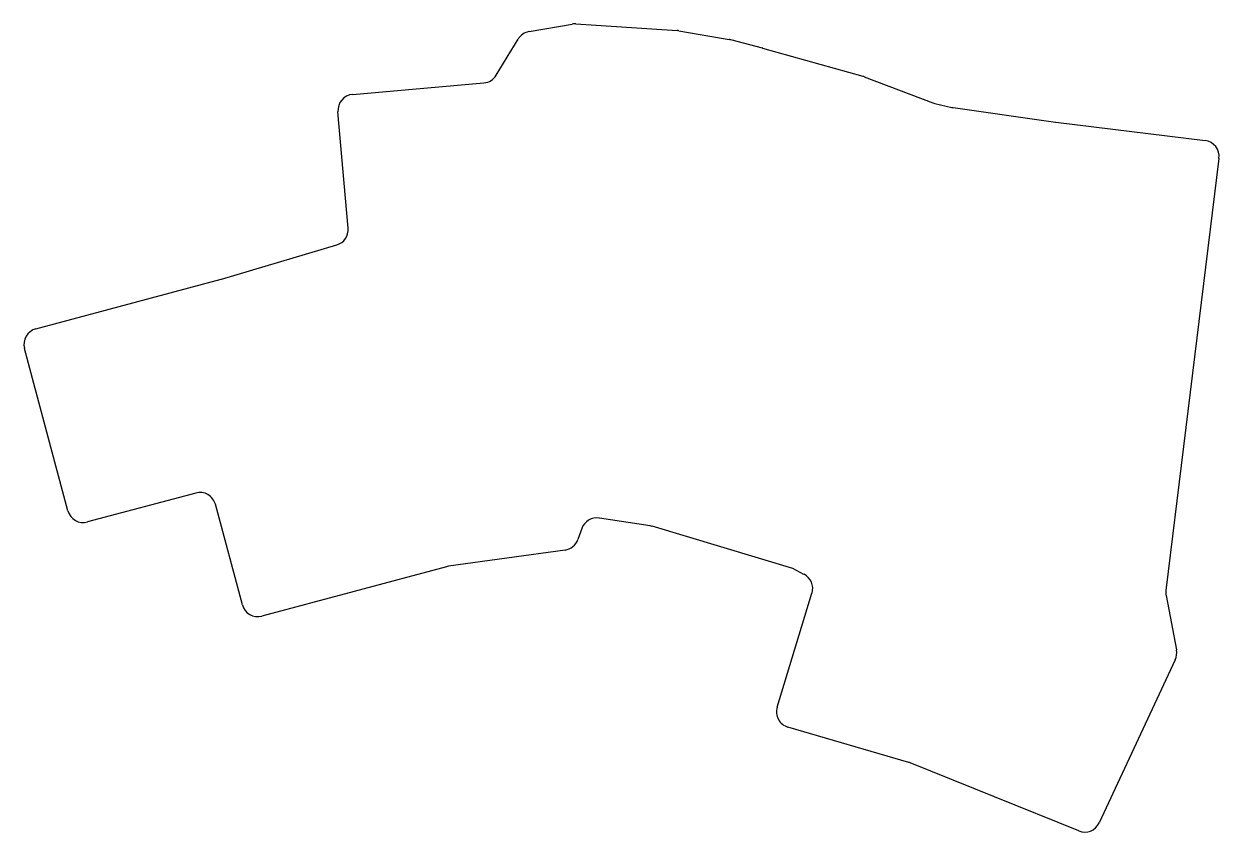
# Model space of a CAD drawing. Header units: millimetres. Extents: x 63 to 212, y -222 to -121.
import ezdxf

# ---------------------------------------------------------------- set-up
doc = ezdxf.new("R2010")
doc.units = ezdxf.units.MM

msp = doc.modelspace()

# ---------------------------------------------------------------- linework, layer by layer
for p, q in [((126.03, -122.11), (131.42, -121.17)), ((131.89, -121.14), (144.54, -121.97)), ((144.74, -122), (151.04, -123.08)), ((121.94, -127.55), (124.66, -123.04)), ((151.2, -123.11), (155.16, -124.14)), ((155.2, -124.16), (167.75, -127.69)), ((167.92, -127.75), (176.47, -131.01)), ((103.98, -129.95), (120.4, -128.51)), ((176.73, -131.09), (178.87, -131.58)), ((103.44, -146.68), (102.16, -132.12)), ((179.03, -131.61), (191.8, -133.43)), ((191.84, -133.44), (210.48, -135.73)), ((212.22, -137.95), (205.59, -191.98)), ((87.62, -153.04), (102.01, -148.77)), ((64.41, -159.26), (87.57, -153.05)), ((68.43, -181.99), (63, -161.7)), ((84.41, -179.78), (70.88, -183.4)), ((90.22, -193.75), (86.86, -181.19)), ((141.16, -183.88), (134.82, -182.91)), ((132.63, -184.22), (132.14, -185.6)), ((158.98, -189.22), (141.43, -183.94)), ((130.53, -186.91), (115.98, -188.94)), ((115.73, -188.99), (92.67, -195.17)), ((160.38, -189.95), (158.98, -189.22)), ((157.03, -206.55), (161.38, -192.31)), ((205.61, -192.6), (206.91, -199.4)), ((206.76, -200.63), (197.27, -221.01)), ((173.47, -213.45), (158.38, -209.05)), ((194.7, -222.02), (173.66, -213.52))]:
    msp.add_line(p, q)
for centre, start, end in [((126.37, -124.08), 99.8855, 148.8747), ((131.76, -123.14), 86.2475, 99.8855), ((144.41, -123.97), 80.2538, 86.2475), ((150.7, -125.05), 75.4012, 80.2538), ((154.66, -126.08), 74.2538, 75.4012), ((120.23, -126.52), 275, 328.8747), ((167.21, -129.62), 69.112, 74.2538), ((104.16, -131.94), 95, 185), ((177.18, -129.14), 249.112, 257.0531), ((179.32, -129.63), 257.0531, 261.8983), ((192.09, -131.45), 261.8983, 263), ((210.24, -137.71), 353, 83), ((101.44, -146.85), 286.5175, 5), ((87.05, -151.12), 285, 286.5175), ((64.93, -161.19), 105, 195), ((84.92, -181.71), 15, 105), ((70.37, -181.47), 195, 285), ((134.51, -184.89), 81.3179, 160.5194), ((140.85, -185.86), 73.2571, 81.3179), ((130.26, -184.93), 277.9133, 340.5194), ((116.25, -190.92), 97.9133, 105), ((159.47, -191.72), 343.0126, 62.7534), ((207.57, -192.23), 173, 190.8433), ((92.15, -193.23), 195, 285), ((204.95, -199.78), 335.0233, 10.8433), ((158.94, -207.13), 163.0126, 253.7378), ((172.91, -215.37), 68, 73.7378), ((195.45, -220.17), 248, 335.0233)]:
    msp.add_arc(centre, 2, start, end)

doc.saveas('drawing.dxf')
